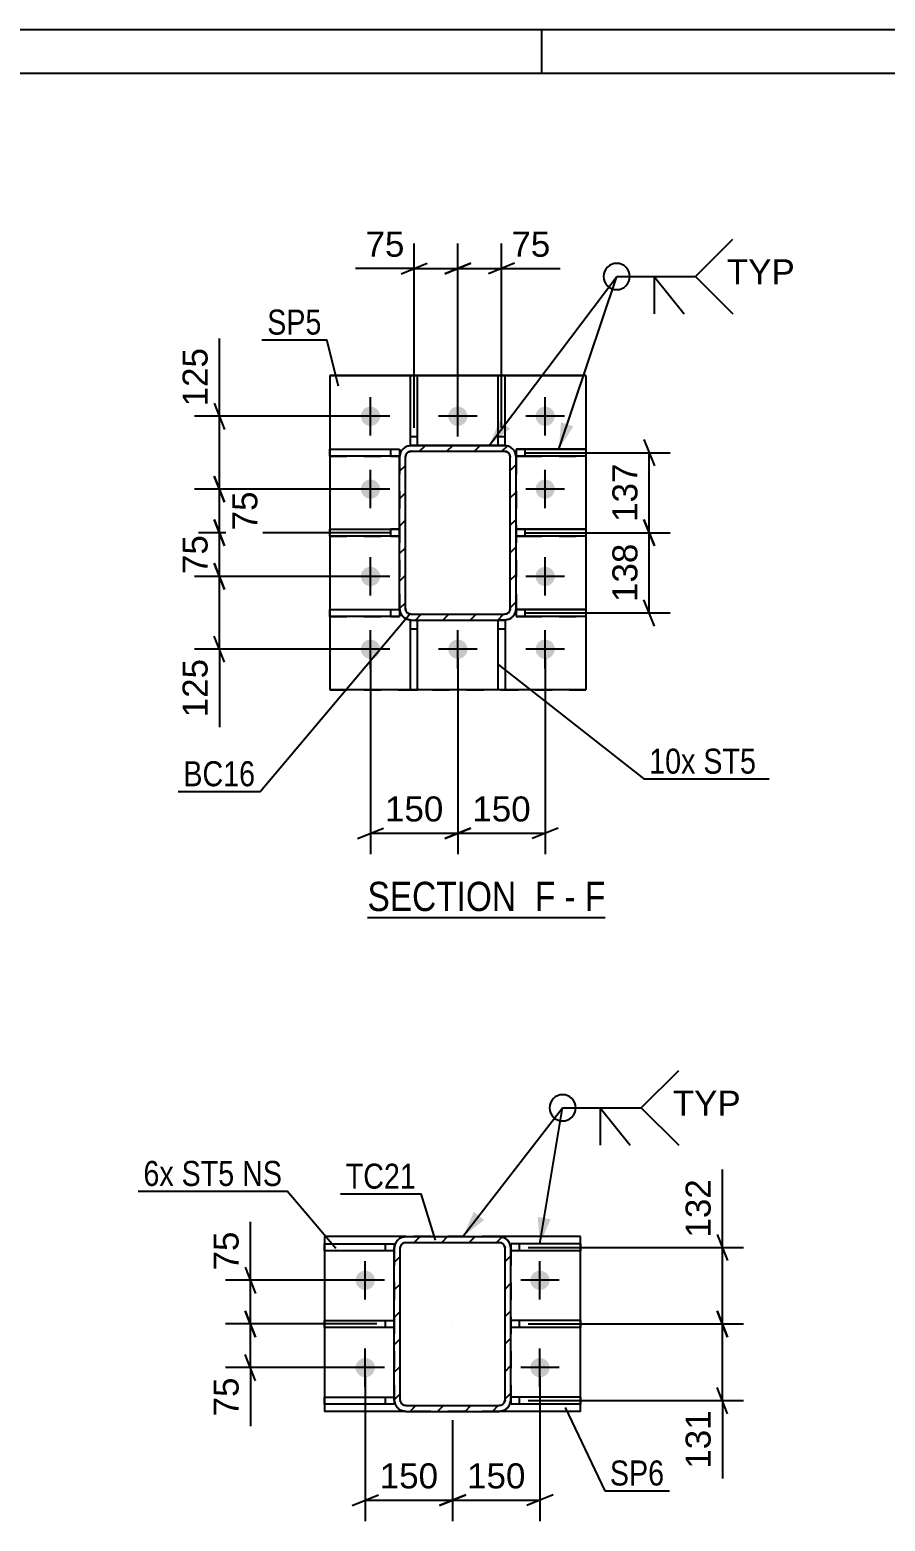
# Model space of a CAD drawing. Header units: millimetres. Extents: x -384 to 457, y -61 to 533.
# Drawn here: x 188.6 to 286.5, y 362.3 to 533 of the extents above; entities that cross this region are included whole.
import ezdxf

# ---------------------------------------------------------------- set-up
doc = ezdxf.new("R2010")
doc.units = ezdxf.units.MM
doc.linetypes.add('DXK_LINE_DOT2', pattern=[3.9198, 1.9599, -1.9599])
doc.linetypes.add('DXK_LINE_DOT3', pattern=[5.9187, 2.979, -0.9799, 0.9799, -0.9799])
doc.styles.add('Arial', font='ARIAL.TTF', dxfattribs={"height": 0.2})
doc.styles.add('Arial Narrow', font='ARIALN.TTF', dxfattribs={"height": 0.2})

# ---------------------------------------------------------------- blocks, each defined once
blk = doc.blocks.new('Unknown-284935728-1133')
at = {"color": 5, "linetype": 'Continuous'}
for p, q in [((457.19, 533.03), (-383.81, 533.03)), ((247.19, 528.03), (247.19, 533.03)), ((452.19, 528.03), (-378.81, 528.03))]:
    blk.add_line(p, q, dxfattribs=at)
blk = doc.blocks.new('Unknown-284935728-17 - 6692')
at = {"color": 6, "linetype": 'Continuous'}
blk.add_line((227.25, 431.41), (254.47, 431.41), dxfattribs=at)
at = {"color": 0, "linetype": 'Continuous'}
for points in [[(245.36, 432.16), (245.36, 435.66), (227.25, 435.66), (227.25, 432.16)], [(248.75, 432.16), (248.75, 435.66), (246.41, 435.66), (246.41, 432.16)], [(251.08, 432.16), (251.08, 435.66), (249.8, 435.66), (249.8, 432.16)], [(254.47, 432.16), (254.47, 435.66), (252.13, 435.66), (252.13, 432.16)]]:
    blk.add_wipeout(points, dxfattribs=at)
at = {"color": 7, "linetype": 'Continuous', "style": 'Arial Narrow'}
for s, p in [('SECTION ', (227.25, 432.16)), ('F', (246.41, 432.16)), ('F', (252.13, 432.16)), ('-', (249.8, 432.16))]:
    blk.add_text(s, height=3.34, dxfattribs=at).set_placement(p)
blk = doc.blocks.new('Part-284935728-7028 - 6975')
at = {"color": 2, "linetype": 'Continuous'}
for p, q in [((222.32, 384.49), (222.32, 385.29)), ((222.32, 385.29), (230.32, 385.29)), ((230.32, 384.49), (222.32, 384.49))]:
    blk.add_line(p, q, dxfattribs=at)
at = {"color": 7, "linetype": 'DXK_LINE_DOT2'}
for p, q in [((229.32, 384.49), (229.32, 385.29)), ((230.32, 385.29), (230.32, 384.49))]:
    blk.add_line(p, q, dxfattribs=at)
blk = doc.blocks.new('Part-284935728-7016 - 6975')
at = {"linetype": 'Continuous'}
h = blk.add_hatch(dxfattribs=at)
h.set_pattern_fill('', scale=0.7, style=0, pattern_type=0)
h.set_pattern_definition([(45, (230.32, 376.219), (-1.57154, 1.57154), [])])
h.paths.add_polyline_path([(230.32, 393.55), (230.32, 376.22), (230.42, 375.71), (230.71, 375.28), (231.14, 374.99), (231.65, 374.89), (242.32, 374.89), (242.83, 374.99), (243.26, 375.28), (243.55, 375.71), (243.65, 376.22), (243.65, 393.55), (243.55, 394.06), (243.26, 394.5), (242.83, 394.78), (242.32, 394.89), (231.65, 394.89), (231.14, 394.78), (230.71, 394.5), (230.42, 394.06)])
h.paths.add_polyline_path([(231.18, 394.02), (231.4, 394.17), (231.65, 394.22), (242.32, 394.22), (242.58, 394.17), (242.79, 394.02), (242.94, 393.81), (242.99, 393.55), (242.99, 376.22), (242.94, 375.96), (242.79, 375.75), (242.58, 375.6), (242.32, 375.55), (231.65, 375.55), (231.4, 375.6), (231.18, 375.75), (231.04, 375.96), (230.99, 376.22), (230.99, 393.55), (231.04, 393.81)])
at = {"color": 7, "linetype": 'DXK_LINE_DOT2'}
for p, q in [((231.14, 394.78), (231.65, 394.89)), ((231.65, 394.89), (242.32, 394.89)), ((242.32, 394.89), (242.83, 394.78)), ((230.32, 393.55), (230.42, 394.06)), ((230.32, 393.55), (230.32, 376.22)), ((231.04, 393.81), (230.99, 393.55)), ((230.99, 376.22), (230.99, 393.55)), ((231.65, 394.22), (231.4, 394.17)), ((231.65, 394.22), (242.32, 394.22)), ((242.58, 394.17), (242.32, 394.22)), ((242.99, 393.55), (242.94, 393.81)), ((242.99, 376.22), (242.99, 393.55)), ((243.55, 394.06), (243.65, 393.55)), ((243.65, 393.55), (243.65, 376.22)), ((230.42, 375.71), (230.32, 376.22)), ((230.99, 376.22), (231.04, 375.96)), ((231.4, 375.6), (231.65, 375.55)), ((242.32, 375.55), (242.58, 375.6)), ((242.94, 375.96), (242.99, 376.22)), ((243.65, 376.22), (243.55, 375.71)), ((231.65, 374.89), (231.14, 374.99)), ((231.65, 375.55), (242.32, 375.55)), ((231.65, 374.89), (242.32, 374.89)), ((242.83, 374.99), (242.32, 374.89))]:
    blk.add_line(p, q, dxfattribs=at)
at = {"color": 2, "linetype": 'Continuous'}
for p, q in [((231.65, 394.89), (231.14, 394.78)), ((231.65, 394.89), (242.32, 394.89)), ((242.83, 394.78), (242.32, 394.89)), ((230.42, 394.06), (230.32, 393.55)), ((230.32, 376.22), (230.32, 393.55)), ((230.99, 393.55), (231.04, 393.81)), ((230.99, 376.22), (230.99, 393.55)), ((231.4, 394.17), (231.65, 394.22)), ((231.65, 394.22), (242.32, 394.22)), ((242.32, 394.22), (242.58, 394.17)), ((242.94, 393.81), (242.99, 393.55)), ((242.99, 376.22), (242.99, 393.55)), ((243.65, 393.55), (243.55, 394.06)), ((243.65, 376.22), (243.65, 393.55)), ((230.32, 376.22), (230.42, 375.71)), ((231.04, 375.96), (230.99, 376.22)), ((231.65, 375.55), (231.4, 375.6)), ((242.58, 375.6), (242.32, 375.55)), ((242.99, 376.22), (242.94, 375.96)), ((243.55, 375.71), (243.65, 376.22)), ((231.14, 374.99), (231.65, 374.89)), ((231.65, 375.55), (242.32, 375.55)), ((231.65, 374.89), (242.32, 374.89)), ((242.32, 374.89), (242.83, 374.99))]:
    blk.add_line(p, q, dxfattribs=at)
at = {"color": 7, "linetype": 'DXK_LINE_DOT3'}
blk.add_line((236.99, 384.89), (236.99, 384.89), dxfattribs=at)
at = {"color": 7, "linetype": 'DXK_LINE_DOT2'}
for centre, radius, start, end in [((231.65, 393.55), 1.33, 112.5, 157.5), ((242.32, 393.55), 1.33, 22.5, 67.5), ((231.65, 393.55), 0.667, 112.5, 157.5), ((242.32, 393.55), 0.667, 22.5, 67.5), ((231.65, 376.22), 1.33, 202.5, 247.5), ((231.65, 376.22), 0.667, 202.5, 247.5), ((242.32, 376.22), 0.667, 292.5, 337.5), ((242.32, 376.22), 1.33, 292.5, 337.5)]:
    blk.add_arc(centre, radius, start, end, dxfattribs=at)
at = {"color": 2, "linetype": 'Continuous'}
for centre, radius, start, end in [((231.65, 393.55), 1.33, 112.5, 157.5), ((242.32, 393.55), 1.33, 22.5, 67.5), ((231.65, 393.55), 0.667, 112.5, 157.5), ((242.32, 393.55), 0.667, 22.5, 67.5), ((231.65, 376.22), 1.33, 202.5, 247.5), ((231.65, 376.22), 0.667, 202.5, 247.5), ((242.32, 376.22), 0.667, 292.5, 337.5), ((242.32, 376.22), 1.33, 292.5, 337.5)]:
    blk.add_arc(centre, radius, start, end, dxfattribs=at)
blk = doc.blocks.new('Part-284935728-7038 - 6975')
at = {"color": 2, "linetype": 'Continuous'}
for p, q in [((222.32, 375.72), (222.32, 376.52)), ((222.32, 376.52), (230.32, 376.52)), ((230.32, 375.72), (222.32, 375.72)), ((230.32, 376.22), (230.32, 375.72))]:
    blk.add_line(p, q, dxfattribs=at)
at = {"color": 7, "linetype": 'DXK_LINE_DOT2'}
for p, q in [((229.32, 375.72), (229.32, 376.52)), ((230.32, 376.52), (230.32, 376.22))]:
    blk.add_line(p, q, dxfattribs=at)
blk = doc.blocks.new('Part-284935728-7022 - 6975')
at = {"color": 2, "linetype": 'Continuous'}
for p, q in [((222.32, 394.89), (222.32, 374.89)), ((231.65, 394.89), (222.32, 394.89)), ((251.65, 394.89), (242.32, 394.89)), ((251.65, 374.89), (251.65, 394.89)), ((231.65, 374.89), (222.32, 374.89)), ((251.65, 374.89), (242.32, 374.89))]:
    blk.add_line(p, q, dxfattribs=at)
at = {"color": 7, "linetype": 'DXK_LINE_DOT2'}
for p, q in [((242.32, 394.89), (231.65, 394.89)), ((242.32, 374.89), (231.65, 374.89))]:
    blk.add_line(p, q, dxfattribs=at)
blk = doc.blocks.new('Part-284935728-7033 - 6975')
at = {"color": 2, "linetype": 'Continuous'}
for p, q in [((222.32, 393.25), (222.32, 394.05)), ((222.32, 394.05), (230.32, 394.05)), ((230.32, 393.25), (222.32, 393.25)), ((230.32, 394.05), (230.32, 393.56))]:
    blk.add_line(p, q, dxfattribs=at)
at = {"color": 7, "linetype": 'DXK_LINE_DOT2'}
for p, q in [((229.32, 393.25), (229.32, 394.05)), ((230.32, 393.56), (230.32, 393.25))]:
    blk.add_line(p, q, dxfattribs=at)
blk = doc.blocks.new('Part-284935728-7043 - 6975')
at = {"color": 2, "linetype": 'Continuous'}
for p, q in [((251.65, 385.29), (243.65, 385.29)), ((251.65, 384.49), (243.65, 384.49)), ((251.65, 385.29), (251.65, 384.49))]:
    blk.add_line(p, q, dxfattribs=at)
at = {"color": 7, "linetype": 'DXK_LINE_DOT2'}
for p, q in [((243.65, 385.29), (243.65, 384.49)), ((244.65, 384.49), (244.65, 385.29))]:
    blk.add_line(p, q, dxfattribs=at)
blk = doc.blocks.new('Part-284935728-7048 - 6975')
at = {"color": 2, "linetype": 'Continuous'}
for p, q in [((251.65, 394.05), (243.65, 394.05)), ((243.65, 394.05), (243.65, 393.55)), ((251.65, 393.25), (243.65, 393.25)), ((251.65, 394.05), (251.65, 393.25))]:
    blk.add_line(p, q, dxfattribs=at)
at = {"color": 7, "linetype": 'DXK_LINE_DOT2'}
for p, q in [((243.65, 393.55), (243.65, 393.25)), ((244.65, 393.25), (244.65, 394.05))]:
    blk.add_line(p, q, dxfattribs=at)
blk = doc.blocks.new('Part-284935728-7053 - 6975')
at = {"color": 2, "linetype": 'Continuous'}
for p, q in [((251.65, 376.52), (243.65, 376.52)), ((243.65, 376.22), (243.65, 375.72)), ((251.65, 375.72), (243.65, 375.72)), ((251.65, 376.52), (251.65, 375.72))]:
    blk.add_line(p, q, dxfattribs=at)
at = {"color": 7, "linetype": 'DXK_LINE_DOT2'}
for p, q in [((243.65, 376.52), (243.65, 376.22)), ((244.65, 375.72), (244.65, 376.52))]:
    blk.add_line(p, q, dxfattribs=at)
blk = doc.blocks.new('Bolt-284935728-7120 - 6975')
at = {"linetype": 'Continuous'}
for points in [[(225.89, 389.89, -1), (228.09, 389.89, -1)], [(245.89, 389.89, -1), (248.09, 389.89, -1)], [(225.89, 379.89, -1), (228.09, 379.89, -1)], [(245.89, 379.89, -1), (248.09, 379.89, -1)]]:
    blk.add_hatch(color=1, dxfattribs=at).paths.add_polyline_path(points)
at = {"color": 1, "linetype": 'Continuous'}
for p, q in [((226.99, 387.69), (226.99, 392.09)), ((246.99, 387.69), (246.99, 392.09)), ((229.19, 389.89), (224.79, 389.89)), ((249.19, 389.89), (244.79, 389.89)), ((226.99, 377.69), (226.99, 382.09)), ((246.99, 377.69), (246.99, 382.09)), ((229.19, 379.89), (224.79, 379.89)), ((249.19, 379.89), (244.79, 379.89))]:
    blk.add_line(p, q, dxfattribs=at)
blk = doc.blocks.new('Part-284935728-6751 - 6692')
at = {"color": 7, "linetype": 'DXK_LINE_DOT2'}
for p, q in [((242.19, 465.46), (242.19, 465.45)), ((242.19, 465.45), (242.19, 465.46)), ((242.94, 465.46), (242.19, 465.46)), ((242.92, 465.45), (242.19, 465.45)), ((242.19, 464.46), (242.99, 464.46))]:
    blk.add_line(p, q, dxfattribs=at)
at = {"color": 2, "linetype": 'Continuous'}
for p, q in [((242.19, 457.46), (242.19, 465.45)), ((242.99, 465.45), (242.92, 465.45)), ((242.99, 465.46), (242.94, 465.46)), ((242.99, 465.45), (242.99, 465.46)), ((242.99, 465.46), (242.99, 465.45)), ((242.99, 465.45), (242.99, 457.46)), ((242.99, 457.46), (242.19, 457.46))]:
    blk.add_line(p, q, dxfattribs=at)
blk = doc.blocks.new('Part-284935728-6791 - 6692')
at = {"color": 2, "linetype": 'Continuous'}
for p, q in [((245.26, 485.02), (244.26, 485.02)), ((244.26, 485.02), (244.26, 485.02)), ((244.26, 485.02), (252.26, 485.02)), ((244.26, 485.02), (244.26, 485.02)), ((244.26, 485.02), (244.26, 484.22)), ((252.26, 485.02), (245.26, 485.02)), ((252.26, 485.02), (252.26, 484.22)), ((252.26, 484.22), (244.26, 484.22))]:
    blk.add_line(p, q, dxfattribs=at)
at = {"color": 7, "linetype": 'DXK_LINE_DOT2'}
for p, q in [((245.26, 485.02), (245.26, 484.22)), ((244.26, 484.22), (245.26, 484.22)), ((245.26, 484.22), (252.26, 484.22))]:
    blk.add_line(p, q, dxfattribs=at)
blk = doc.blocks.new('Part-284935728-6766 - 6692')
at = {"color": 2, "linetype": 'Continuous'}
for p, q in [((232.19, 485.45), (232.19, 493.46)), ((232.19, 493.46), (232.99, 493.46)), ((232.99, 485.45), (232.99, 493.46)), ((232.19, 485.45), (232.26, 485.45))]:
    blk.add_line(p, q, dxfattribs=at)
at = {"color": 7, "linetype": 'DXK_LINE_DOT2'}
for p, q in [((232.19, 486.46), (232.99, 486.46)), ((232.99, 485.46), (232.19, 485.46)), ((232.19, 485.46), (232.19, 485.45)), ((232.26, 485.45), (232.99, 485.45)), ((232.99, 485.46), (232.99, 485.45))]:
    blk.add_line(p, q, dxfattribs=at)
blk = doc.blocks.new('Part-284935728-6734 - 6692')
at = {"linetype": 'Continuous'}
h = blk.add_hatch(dxfattribs=at)
h.set_pattern_fill('', scale=0.7, style=0, pattern_type=0)
h.set_pattern_definition([(45, (230.9233, 466.7847), (-1.57154, 1.57154), [])])
h.paths.add_polyline_path([(230.92, 484.12), (230.92, 466.78), (231.02, 466.27), (231.31, 465.84), (231.75, 465.55), (232.26, 465.45), (242.92, 465.45), (243.43, 465.55), (243.87, 465.84), (244.16, 466.27), (244.26, 466.78), (244.26, 484.12), (244.16, 484.63), (243.87, 485.06), (243.43, 485.35), (242.92, 485.45), (232.26, 485.45), (231.75, 485.35), (231.31, 485.06), (231.02, 484.63)])
h.paths.add_polyline_path([(231.79, 484.59), (232, 484.73), (232.26, 484.78), (242.92, 484.78), (243.18, 484.73), (243.39, 484.59), (243.54, 484.37), (243.59, 484.12), (243.59, 466.78), (243.54, 466.53), (243.39, 466.31), (243.18, 466.17), (242.92, 466.12), (232.26, 466.12), (232, 466.17), (231.79, 466.31), (231.64, 466.53), (231.59, 466.78), (231.59, 484.12), (231.64, 484.37)])
at = {"color": 2, "linetype": 'Continuous'}
for p, q in [((231.75, 485.35), (232.23, 485.45)), ((232.26, 485.45), (231.75, 485.35)), ((232.26, 485.45), (242.92, 485.45)), ((242.19, 485.46), (232.99, 485.46)), ((243.43, 485.35), (242.92, 485.45)), ((242.95, 485.45), (243.43, 485.35)), ((230.92, 484.12), (231.02, 484.63)), ((231.02, 484.63), (230.92, 484.12)), ((230.92, 466.78), (230.92, 484.12)), ((231.59, 484.12), (231.64, 484.37)), ((231.59, 466.78), (231.59, 484.12)), ((232, 484.73), (232.26, 484.78)), ((232.26, 484.78), (242.92, 484.78)), ((242.92, 484.78), (243.18, 484.73)), ((243.54, 484.37), (243.59, 484.12)), ((243.59, 466.78), (243.59, 484.12)), ((244.16, 484.63), (244.26, 484.12)), ((244.26, 484.12), (244.16, 484.63)), ((244.26, 466.78), (244.26, 484.12)), ((230.92, 466.78), (231.02, 466.27)), ((231.59, 466.79), (231.64, 466.53)), ((231.64, 466.53), (231.59, 466.78)), ((232, 466.17), (232.26, 466.12)), ((232.26, 466.12), (232, 466.17)), ((232.26, 466.12), (232.26, 466.12)), ((232.26, 466.12), (242.92, 466.12)), ((232.26, 466.12), (242.92, 466.12)), ((242.92, 466.12), (243.18, 466.17)), ((243.18, 466.17), (242.92, 466.12)), ((242.92, 466.12), (242.92, 466.12)), ((243.54, 466.53), (243.59, 466.79)), ((243.59, 466.78), (243.54, 466.53)), ((244.16, 466.27), (244.26, 466.78)), ((231.75, 465.55), (232.26, 465.45)), ((232.26, 465.45), (242.92, 465.45)), ((242.92, 465.45), (243.43, 465.55))]:
    blk.add_line(p, q, dxfattribs=at)
at = {"color": 7, "linetype": 'DXK_LINE_DOT2'}
for p, q in [((232.23, 485.45), (232.26, 485.46)), ((232.99, 485.46), (232.26, 485.46)), ((232.26, 485.45), (232.26, 485.46)), ((242.92, 485.46), (242.19, 485.46)), ((242.92, 485.45), (242.92, 485.46)), ((242.92, 485.46), (242.95, 485.45)), ((230.92, 484.12), (230.92, 466.78)), ((231.64, 484.38), (231.59, 484.12)), ((231.59, 484.12), (231.59, 484.12)), ((231.59, 466.79), (231.59, 484.12)), ((232.26, 484.79), (232, 484.74)), ((232.26, 484.78), (232.26, 484.79)), ((232.26, 484.79), (242.92, 484.79)), ((242.92, 484.78), (242.92, 484.79)), ((243.18, 484.74), (242.92, 484.79)), ((243.59, 484.12), (243.54, 484.38)), ((243.59, 484.12), (243.59, 484.12)), ((243.59, 466.79), (243.59, 484.12)), ((244.26, 484.12), (244.26, 466.79)), ((231.02, 466.28), (230.92, 466.79)), ((231.59, 466.78), (231.59, 466.79)), ((243.59, 466.78), (243.59, 466.79)), ((244.26, 466.79), (244.16, 466.28)), ((244.26, 466.78), (244.26, 466.79)), ((232.26, 465.46), (231.75, 465.56)), ((232.26, 465.46), (242.92, 465.46)), ((232.26, 465.45), (232.26, 465.46)), ((243.43, 465.56), (242.92, 465.46)), ((242.92, 465.45), (242.92, 465.46))]:
    blk.add_line(p, q, dxfattribs=at)
at = {"color": 7, "linetype": 'DXK_LINE_DOT3'}
blk.add_line((237.59, 475.46), (237.59, 475.45), dxfattribs=at)
at = {"color": 2, "linetype": 'Continuous'}
for centre, radius, start, end in [((232.26, 484.12), 1.33, 112.5, 157.5), ((232.26, 484.12), 1.33, 112.5, 157.5), ((242.92, 484.12), 1.33, 22.5, 67.5), ((242.92, 484.12), 1.33, 22.5, 67.5), ((232.26, 484.12), 0.667, 112.5, 157.5), ((242.92, 484.12), 0.667, 22.5, 67.5), ((232.26, 466.78), 1.33, 202.5, 247.5), ((232.26, 466.79), 0.667, 202.5, 247.5), ((232.26, 466.78), 0.667, 202.5, 247.5), ((242.92, 466.79), 0.667, 292.5, 337.5), ((242.92, 466.78), 0.667, 292.5, 337.5), ((242.92, 466.78), 1.33, 292.5, 337.5)]:
    blk.add_arc(centre, radius, start, end, dxfattribs=at)
at = {"color": 7, "linetype": 'DXK_LINE_DOT2'}
for centre, radius, start, end in [((232.26, 484.12), 0.667, 112.5, 157.5), ((242.92, 484.12), 0.667, 22.5, 67.5), ((232.26, 466.79), 1.33, 202.5, 247.5), ((242.92, 466.79), 1.33, 292.5, 337.5)]:
    blk.add_arc(centre, radius, start, end, dxfattribs=at)
blk = doc.blocks.new('Part-284935728-6756 - 6692')
at = {"color": 2, "linetype": 'Continuous'}
for p, q in [((232.19, 465.46), (232.19, 465.45)), ((232.19, 465.45), (232.19, 465.46)), ((232.19, 465.46), (232.24, 465.46)), ((232.19, 457.46), (232.19, 465.45)), ((232.19, 465.45), (232.26, 465.45)), ((232.99, 457.46), (232.99, 465.45)), ((232.19, 457.46), (232.99, 457.46))]:
    blk.add_line(p, q, dxfattribs=at)
at = {"color": 7, "linetype": 'DXK_LINE_DOT2'}
for p, q in [((232.19, 464.46), (232.99, 464.46)), ((232.24, 465.46), (232.99, 465.46)), ((232.26, 465.45), (232.99, 465.45)), ((232.99, 465.46), (232.99, 465.45)), ((232.99, 465.46), (232.99, 465.45))]:
    blk.add_line(p, q, dxfattribs=at)
blk = doc.blocks.new('Part-284935728-6740 - 6692')
at = {"color": 2, "linetype": 'Continuous'}
for p, q in [((222.92, 493.46), (222.92, 457.46)), ((252.26, 493.46), (222.92, 493.46)), ((222.92, 493.46), (252.26, 493.46)), ((252.26, 493.46), (252.26, 457.46)), ((252.26, 457.46), (222.92, 457.46))]:
    blk.add_line(p, q, dxfattribs=at)
at = {"color": 7, "linetype": 'DXK_LINE_DOT2'}
for p, q in [((222.92, 493.46), (222.92, 493.46)), ((222.92, 493.46), (222.92, 493.46)), ((252.26, 493.46), (252.26, 493.46)), ((252.26, 493.46), (252.26, 493.46)), ((222.92, 457.46), (222.92, 457.46)), ((222.92, 457.46), (252.26, 457.46)), ((252.26, 457.46), (252.26, 457.46))]:
    blk.add_line(p, q, dxfattribs=at)
blk = doc.blocks.new('Part-284935728-6761 - 6692')
at = {"color": 2, "linetype": 'Continuous'}
for p, q in [((242.19, 485.45), (242.19, 493.46)), ((242.19, 493.46), (242.99, 493.46)), ((242.99, 485.45), (242.99, 493.46)), ((242.99, 485.45), (242.92, 485.45))]:
    blk.add_line(p, q, dxfattribs=at)
at = {"color": 7, "linetype": 'DXK_LINE_DOT2'}
for p, q in [((242.19, 486.46), (242.99, 486.46)), ((242.99, 485.46), (242.19, 485.46)), ((242.19, 485.46), (242.19, 485.45)), ((242.92, 485.45), (242.19, 485.45)), ((242.99, 485.46), (242.99, 485.45))]:
    blk.add_line(p, q, dxfattribs=at)
blk = doc.blocks.new('Part-284935728-6771 - 6692')
at = {"color": 2, "linetype": 'Continuous'}
for p, q in [((222.92, 475.06), (222.92, 475.86)), ((222.92, 475.86), (230.92, 475.85)), ((222.92, 475.86), (229.92, 475.86)), ((230.92, 475.05), (222.92, 475.06)), ((230.92, 475.86), (229.92, 475.86))]:
    blk.add_line(p, q, dxfattribs=at)
at = {"color": 7, "linetype": 'DXK_LINE_DOT2'}
for p, q in [((222.92, 475.06), (229.92, 475.06)), ((229.92, 475.06), (229.92, 475.86)), ((229.92, 475.06), (230.92, 475.06)), ((230.92, 475.05), (230.92, 475.86)), ((230.92, 475.06), (230.92, 475.05))]:
    blk.add_line(p, q, dxfattribs=at)
blk = doc.blocks.new('Part-284935728-6776 - 6692')
at = {"color": 2, "linetype": 'Continuous'}
for p, q in [((222.92, 484.22), (222.92, 485.02)), ((222.92, 485.02), (230.92, 485.02)), ((222.92, 485.02), (229.92, 485.02)), ((229.92, 485.02), (230.92, 485.02)), ((230.92, 485.02), (230.92, 485.02)), ((230.92, 485.02), (230.92, 484.22)), ((230.92, 484.22), (222.92, 484.22))]:
    blk.add_line(p, q, dxfattribs=at)
at = {"color": 7, "linetype": 'DXK_LINE_DOT2'}
for p, q in [((229.92, 484.22), (229.92, 485.02)), ((222.92, 484.22), (229.92, 484.22)), ((229.92, 484.22), (230.92, 484.22)), ((230.92, 484.22), (230.92, 484.22))]:
    blk.add_line(p, q, dxfattribs=at)
blk = doc.blocks.new('Part-284935728-6781 - 6692')
at = {"color": 2, "linetype": 'Continuous'}
for p, q in [((222.92, 465.89), (222.92, 466.69)), ((222.92, 466.69), (230.92, 466.68)), ((222.92, 466.69), (229.92, 466.69)), ((229.92, 466.69), (230.92, 466.69)), ((230.92, 466.68), (230.92, 466.69)), ((230.92, 466.69), (230.92, 465.88)), ((230.92, 465.88), (222.92, 465.89))]:
    blk.add_line(p, q, dxfattribs=at)
at = {"color": 7, "linetype": 'DXK_LINE_DOT2'}
for p, q in [((229.92, 465.89), (229.92, 466.69)), ((222.92, 465.89), (229.92, 465.89)), ((229.92, 465.89), (230.92, 465.89)), ((230.92, 465.89), (230.92, 465.88))]:
    blk.add_line(p, q, dxfattribs=at)
blk = doc.blocks.new('Part-284935728-6786 - 6692')
at = {"color": 2, "linetype": 'Continuous'}
for p, q in [((245.26, 475.86), (244.26, 475.86)), ((244.26, 475.85), (252.26, 475.86)), ((252.26, 475.06), (244.26, 475.05)), ((252.26, 475.86), (245.26, 475.86)), ((252.26, 475.86), (252.26, 475.06))]:
    blk.add_line(p, q, dxfattribs=at)
at = {"color": 7, "linetype": 'DXK_LINE_DOT2'}
for p, q in [((244.26, 475.86), (244.26, 475.85)), ((244.26, 475.86), (244.26, 475.05)), ((244.26, 475.06), (245.26, 475.06)), ((245.26, 475.86), (245.26, 475.06)), ((245.26, 475.06), (252.26, 475.06))]:
    blk.add_line(p, q, dxfattribs=at)
blk = doc.blocks.new('Part-284935728-6796 - 6692')
at = {"color": 2, "linetype": 'Continuous'}
for p, q in [((245.26, 466.69), (244.26, 466.69)), ((244.26, 466.69), (244.26, 466.68)), ((244.26, 466.68), (252.26, 466.69)), ((244.26, 466.69), (244.26, 466.68)), ((244.26, 466.68), (244.26, 465.88)), ((252.26, 466.69), (245.26, 466.69)), ((252.26, 466.69), (252.26, 465.89)), ((252.26, 465.89), (244.26, 465.88))]:
    blk.add_line(p, q, dxfattribs=at)
at = {"color": 7, "linetype": 'DXK_LINE_DOT2'}
for p, q in [((245.26, 466.69), (245.26, 465.89)), ((244.26, 465.89), (245.26, 465.89)), ((245.26, 465.89), (252.26, 465.89))]:
    blk.add_line(p, q, dxfattribs=at)
blk = doc.blocks.new('Bolt-284935728-6854 - 6692')
at = {"linetype": 'Continuous'}
for points in [[(227.59, 489.89), (227.82, 489.87), (228.04, 489.79), (228.24, 489.68), (228.41, 489.53), (228.54, 489.34), (228.64, 489.13), (228.68, 488.9), (228.68, 488.67), (228.64, 488.45), (228.54, 488.24), (228.41, 488.05), (228.24, 487.9), (228.04, 487.78), (227.82, 487.71), (227.59, 487.69), (227.36, 487.71), (227.14, 487.78), (226.94, 487.9), (226.77, 488.05), (226.64, 488.24), (226.54, 488.45), (226.5, 488.67), (226.5, 488.9), (226.54, 489.13), (226.64, 489.34), (226.77, 489.53), (226.94, 489.68), (227.14, 489.79), (227.36, 489.87)], [(237.59, 489.89), (237.82, 489.87), (238.04, 489.79), (238.24, 489.68), (238.41, 489.53), (238.54, 489.34), (238.64, 489.13), (238.68, 488.9), (238.68, 488.67), (238.64, 488.45), (238.54, 488.24), (238.41, 488.05), (238.24, 487.9), (238.04, 487.78), (237.82, 487.71), (237.59, 487.69), (237.36, 487.71), (237.14, 487.78), (236.94, 487.9), (236.77, 488.05), (236.64, 488.24), (236.54, 488.45), (236.5, 488.67), (236.5, 488.9), (236.54, 489.13), (236.64, 489.34), (236.77, 489.53), (236.94, 489.68), (237.14, 489.79), (237.36, 489.87)], [(247.59, 489.89), (247.82, 489.87), (248.04, 489.79), (248.24, 489.68), (248.41, 489.53), (248.54, 489.34), (248.64, 489.13), (248.68, 488.9), (248.68, 488.67), (248.64, 488.45), (248.54, 488.24), (248.41, 488.05), (248.24, 487.9), (248.04, 487.78), (247.82, 487.71), (247.59, 487.69), (247.36, 487.71), (247.14, 487.78), (246.94, 487.9), (246.77, 488.05), (246.64, 488.24), (246.54, 488.45), (246.5, 488.67), (246.5, 488.9), (246.54, 489.13), (246.64, 489.34), (246.77, 489.53), (246.94, 489.68), (247.14, 489.79), (247.36, 489.87)], [(227.59, 481.56), (227.82, 481.53), (228.04, 481.46), (228.24, 481.35), (228.41, 481.19), (228.54, 481.01), (228.64, 480.8), (228.68, 480.57), (228.68, 480.34), (228.64, 480.12), (228.54, 479.91), (228.41, 479.72), (228.24, 479.57), (228.04, 479.45), (227.82, 479.38), (227.59, 479.36), (227.36, 479.38), (227.14, 479.45), (226.94, 479.57), (226.77, 479.72), (226.64, 479.91), (226.54, 480.12), (226.5, 480.34), (226.5, 480.57), (226.54, 480.8), (226.64, 481.01), (226.77, 481.19), (226.94, 481.35), (227.14, 481.46), (227.36, 481.53)], [(247.59, 481.56), (247.82, 481.53), (248.04, 481.46), (248.24, 481.35), (248.41, 481.19), (248.54, 481.01), (248.64, 480.8), (248.68, 480.57), (248.68, 480.34), (248.64, 480.12), (248.54, 479.91), (248.41, 479.72), (248.24, 479.57), (248.04, 479.45), (247.82, 479.38), (247.59, 479.36), (247.36, 479.38), (247.14, 479.45), (246.94, 479.57), (246.77, 479.72), (246.64, 479.91), (246.54, 480.12), (246.5, 480.34), (246.5, 480.57), (246.54, 480.8), (246.64, 481.01), (246.77, 481.19), (246.94, 481.35), (247.14, 481.46), (247.36, 481.53)], [(227.59, 471.56), (227.82, 471.53), (228.04, 471.46), (228.24, 471.35), (228.41, 471.19), (228.54, 471.01), (228.64, 470.8), (228.68, 470.57), (228.68, 470.34), (228.64, 470.12), (228.54, 469.91), (228.41, 469.72), (228.24, 469.57), (228.04, 469.45), (227.82, 469.38), (227.59, 469.36), (227.36, 469.38), (227.14, 469.45), (226.94, 469.57), (226.77, 469.72), (226.64, 469.91), (226.54, 470.12), (226.5, 470.34), (226.5, 470.57), (226.54, 470.8), (226.64, 471.01), (226.77, 471.19), (226.94, 471.35), (227.14, 471.46), (227.36, 471.53)], [(247.59, 471.56), (247.82, 471.53), (248.04, 471.46), (248.24, 471.35), (248.41, 471.19), (248.54, 471.01), (248.64, 470.8), (248.68, 470.57), (248.68, 470.34), (248.64, 470.12), (248.54, 469.91), (248.41, 469.72), (248.24, 469.57), (248.04, 469.45), (247.82, 469.38), (247.59, 469.36), (247.36, 469.38), (247.14, 469.45), (246.94, 469.57), (246.77, 469.72), (246.64, 469.91), (246.54, 470.12), (246.5, 470.34), (246.5, 470.57), (246.54, 470.8), (246.64, 471.01), (246.77, 471.19), (246.94, 471.35), (247.14, 471.46), (247.36, 471.53)], [(227.59, 463.22), (227.82, 463.2), (228.04, 463.13), (228.24, 463.01), (228.41, 462.86), (228.54, 462.67), (228.64, 462.46), (228.68, 462.24), (228.68, 462.01), (228.64, 461.78), (228.54, 461.57), (228.41, 461.39), (228.24, 461.23), (228.04, 461.12), (227.82, 461.05), (227.59, 461.02), (227.36, 461.05), (227.14, 461.12), (226.94, 461.23), (226.77, 461.39), (226.64, 461.57), (226.54, 461.78), (226.5, 462.01), (226.5, 462.24), (226.54, 462.46), (226.64, 462.67), (226.77, 462.86), (226.94, 463.01), (227.14, 463.13), (227.36, 463.2)], [(237.59, 463.22), (237.82, 463.2), (238.04, 463.13), (238.24, 463.01), (238.41, 462.86), (238.54, 462.67), (238.64, 462.46), (238.68, 462.24), (238.68, 462.01), (238.64, 461.78), (238.54, 461.57), (238.41, 461.39), (238.24, 461.23), (238.04, 461.12), (237.82, 461.05), (237.59, 461.02), (237.36, 461.05), (237.14, 461.12), (236.94, 461.23), (236.77, 461.39), (236.64, 461.57), (236.54, 461.78), (236.5, 462.01), (236.5, 462.24), (236.54, 462.46), (236.64, 462.67), (236.77, 462.86), (236.94, 463.01), (237.14, 463.13), (237.36, 463.2)], [(247.59, 463.22), (247.82, 463.2), (248.04, 463.13), (248.24, 463.01), (248.41, 462.86), (248.54, 462.67), (248.64, 462.46), (248.68, 462.24), (248.68, 462.01), (248.64, 461.78), (248.54, 461.57), (248.41, 461.39), (248.24, 461.23), (248.04, 461.12), (247.82, 461.05), (247.59, 461.02), (247.36, 461.05), (247.14, 461.12), (246.94, 461.23), (246.77, 461.39), (246.64, 461.57), (246.54, 461.78), (246.5, 462.01), (246.5, 462.24), (246.54, 462.46), (246.64, 462.67), (246.77, 462.86), (246.94, 463.01), (247.14, 463.13), (247.36, 463.2)]]:
    blk.add_hatch(color=1, dxfattribs=at).paths.add_polyline_path(points)
at = {"color": 1, "linetype": 'Continuous'}
for p, q in [((227.59, 486.59), (227.59, 490.99)), ((237.59, 486.59), (237.59, 490.99)), ((247.59, 486.59), (247.59, 490.99)), ((229.79, 488.79), (225.39, 488.79)), ((239.79, 488.79), (235.39, 488.79)), ((249.79, 488.79), (245.39, 488.79)), ((227.59, 478.26), (227.59, 482.66)), ((247.59, 478.26), (247.59, 482.66)), ((229.79, 480.46), (225.39, 480.46)), ((249.79, 480.46), (245.39, 480.46)), ((227.59, 468.26), (227.59, 472.66)), ((247.59, 468.26), (247.59, 472.66)), ((229.79, 470.46), (225.39, 470.46)), ((249.79, 470.46), (245.39, 470.46)), ((227.59, 459.92), (227.59, 464.32)), ((237.59, 459.92), (237.59, 464.32)), ((247.59, 459.92), (247.59, 464.32)), ((229.79, 462.12), (225.39, 462.12)), ((239.79, 462.12), (235.39, 462.12)), ((249.79, 462.12), (245.39, 462.12))]:
    blk.add_line(p, q, dxfattribs=at)
blk = doc.blocks.new('StraightDimension-284935728-7124 - 6975')
at = {"color": 7, "linetype": 'Continuous'}
for p, q in [((267.28, 395.15), (268.48, 392.15)), ((245.65, 393.65), (270.28, 393.65)), ((267.88, 384.89), (267.88, 393.65)), ((268.48, 383.39), (267.28, 386.39)), ((245.65, 384.89), (270.28, 384.89))]:
    blk.add_line(p, q, dxfattribs=at)
at = {"color": 0}
blk.add_wipeout([(267.13, 402.05), (262.93, 402.05), (262.93, 394.18), (267.13, 394.18)], dxfattribs=at)
at = {"color": 7, "linetype": 'Continuous'}
blk.add_line((267.88, 393.65), (267.88, 402.57), dxfattribs=at)
blk.add_line((267.88, 393.65), (267.88, 402.57), dxfattribs=at)
at = {"color": 3, "style": 'Arial'}
blk.add_text('132', height=2.865, rotation=90.0002, dxfattribs=at).set_placement((266.53, 394.78))
blk = doc.blocks.new('StraightDimension-284935728-7128 - 6975')
at = {"color": 7, "linetype": 'Continuous'}
for p, q in [((267.28, 386.39), (268.48, 383.39)), ((245.65, 384.89), (270.28, 384.89)), ((267.88, 376.12), (267.88, 384.89)), ((268.48, 374.62), (267.28, 377.62)), ((245.65, 376.12), (270.28, 376.12))]:
    blk.add_line(p, q, dxfattribs=at)
at = {"color": 0}
blk.add_wipeout([(267.13, 375.59), (262.93, 375.59), (262.93, 367.72), (267.13, 367.72)], dxfattribs=at)
at = {"color": 7, "linetype": 'Continuous'}
blk.add_line((267.88, 376.12), (267.88, 367.2), dxfattribs=at)
blk.add_line((267.88, 376.12), (267.88, 367.2), dxfattribs=at)
at = {"color": 3, "style": 'Arial'}
blk.add_text('131', height=2.865, rotation=90.0002, dxfattribs=at).set_placement((266.53, 368.32))
blk = doc.blocks.new('StraightDimension-284935728-13718 - 6975')
at = {"color": 7, "linetype": 'Continuous'}
for p, q in [((246.99, 378.89), (246.99, 362.32)), ((236.99, 373.89), (236.99, 362.32)), ((235.49, 364.12), (238.49, 365.32)), ((248.49, 365.32), (245.49, 364.12)), ((236.99, 364.72), (246.99, 364.72))]:
    blk.add_line(p, q, dxfattribs=at)
at = {"color": 0}
blk.add_wipeout([(245.92, 365.47), (245.92, 369.67), (238.05, 369.67), (238.05, 365.47)], dxfattribs=at)
at = {"color": 3, "style": 'Arial'}
blk.add_text('150', height=2.865, dxfattribs=at).set_placement((238.65, 366.07))
blk = doc.blocks.new('StraightDimension-284935728-13719 - 6975')
at = {"color": 7, "linetype": 'Continuous'}
for p, q in [((226.99, 378.89), (226.99, 362.32)), ((236.99, 373.89), (236.99, 362.32)), ((225.49, 364.12), (228.49, 365.32)), ((238.49, 365.32), (235.49, 364.12)), ((226.99, 364.72), (236.99, 364.72))]:
    blk.add_line(p, q, dxfattribs=at)
at = {"color": 0}
blk.add_wipeout([(235.92, 365.47), (235.92, 369.67), (228.05, 369.67), (228.05, 365.47)], dxfattribs=at)
at = {"color": 3, "style": 'Arial'}
blk.add_text('150', height=2.865, dxfattribs=at).set_placement((228.65, 366.07))
blk = doc.blocks.new('StraightDimension-284935728-13735 - 6975')
at = {"color": 7, "linetype": 'Continuous'}
for p, q in [((213.24, 391.39), (214.44, 388.39)), ((225.99, 389.89), (210.99, 389.89)), ((213.84, 384.89), (213.84, 389.89)), ((214.44, 383.39), (213.24, 386.39)), ((228.32, 384.89), (210.99, 384.89))]:
    blk.add_line(p, q, dxfattribs=at)
at = {"color": 0}
blk.add_wipeout([(213.09, 396.06), (208.89, 396.06), (208.89, 390.41), (213.09, 390.41)], dxfattribs=at)
at = {"color": 7, "linetype": 'Continuous'}
blk.add_line((213.84, 389.89), (213.84, 396.58), dxfattribs=at)
blk.add_line((213.84, 389.89), (213.84, 396.58), dxfattribs=at)
at = {"color": 3, "style": 'Arial'}
blk.add_text('75', height=2.865, rotation=90.0002, dxfattribs=at).set_placement((212.49, 391.01))
blk = doc.blocks.new('StraightDimension-284935728-13736 - 6975')
at = {"color": 7, "linetype": 'Continuous'}
for p, q in [((213.24, 386.39), (214.44, 383.39)), ((228.32, 384.89), (210.99, 384.89)), ((213.84, 379.89), (213.84, 384.89)), ((214.44, 378.39), (213.24, 381.39)), ((225.99, 379.89), (210.99, 379.89))]:
    blk.add_line(p, q, dxfattribs=at)
at = {"color": 0}
blk.add_wipeout([(213.09, 379.36), (208.89, 379.36), (208.89, 373.71), (213.09, 373.71)], dxfattribs=at)
at = {"color": 7, "linetype": 'Continuous'}
blk.add_line((213.84, 379.89), (213.84, 373.19), dxfattribs=at)
blk.add_line((213.84, 379.89), (213.84, 373.19), dxfattribs=at)
at = {"color": 3, "style": 'Arial'}
blk.add_text('75', height=2.865, rotation=90.0002, dxfattribs=at).set_placement((212.49, 374.31))
blk = doc.blocks.new('StraightDimension-284935728-20228 - 6692')
at = {"color": 7, "linetype": 'Continuous'}
for p, q in [((209.69, 476.96), (210.89, 473.96)), ((229.92, 475.46), (207.44, 475.46)), ((210.29, 470.46), (210.29, 475.46)), ((210.89, 468.96), (209.69, 471.96)), ((226.59, 470.46), (207.44, 470.46))]:
    blk.add_line(p, q, dxfattribs=at)
at = {"color": 0}
blk.add_wipeout([(209.54, 475.78), (205.34, 475.78), (205.34, 470.13), (209.54, 470.13)], dxfattribs=at)
at = {"color": 3, "style": 'Arial'}
blk.add_text('75', height=2.865, rotation=90.0002, dxfattribs=at).set_placement((208.94, 470.73))
blk = doc.blocks.new('StraightDimension-284935728-6884 - 6692')
at = {"color": 7, "linetype": 'Continuous'}
for p, q in [((258.9, 486.12), (260.1, 483.12)), ((245.26, 484.62), (261.9, 484.62)), ((259.5, 475.46), (259.5, 484.62)), ((260.1, 473.96), (258.9, 476.96)), ((245.26, 475.46), (261.9, 475.46))]:
    blk.add_line(p, q, dxfattribs=at)
at = {"color": 0}
blk.add_wipeout([(258.75, 483.97), (254.55, 483.97), (254.55, 476.1), (258.75, 476.1)], dxfattribs=at)
at = {"color": 3, "style": 'Arial'}
blk.add_text('137', height=2.865, rotation=90.0002, dxfattribs=at).set_placement((258.15, 476.7))
blk = doc.blocks.new('StraightDimension-284935728-6889 - 6692')
at = {"color": 7, "linetype": 'Continuous'}
for p, q in [((237.59, 486.46), (237.59, 508.55)), ((242.59, 487.46), (242.59, 508.55)), ((236.09, 505.1), (239.09, 506.3)), ((237.59, 505.7), (242.59, 505.7)), ((244.09, 506.3), (241.09, 505.1))]:
    blk.add_line(p, q, dxfattribs=at)
at = {"color": 0}
blk.add_wipeout([(248.76, 506.45), (248.76, 510.65), (243.12, 510.65), (243.12, 506.45)], dxfattribs=at)
at = {"color": 7, "linetype": 'Continuous'}
blk.add_line((242.59, 505.7), (249.29, 505.7), dxfattribs=at)
blk.add_line((242.59, 505.7), (249.29, 505.7), dxfattribs=at)
at = {"color": 3, "style": 'Arial'}
blk.add_text('75', height=2.865, dxfattribs=at).set_placement((243.72, 507.05))
blk = doc.blocks.new('StraightDimension-284935728-20227 - 6692')
at = {"color": 7, "linetype": 'Continuous'}
for p, q in [((209.69, 481.95), (210.89, 478.95)), ((226.59, 480.45), (207.89, 480.45)), ((210.29, 475.46), (210.29, 480.45)), ((210.89, 473.96), (209.69, 476.96)), ((229.92, 475.46), (207.89, 475.46))]:
    blk.add_line(p, q, dxfattribs=at)
at = {"color": 0}
blk.add_wipeout([(215.24, 480.78), (211.04, 480.78), (211.04, 475.13), (215.24, 475.13)], dxfattribs=at)
at = {"color": 3, "style": 'Arial'}
blk.add_text('75', height=2.865, rotation=90.0002, dxfattribs=at).set_placement((214.64, 475.73))
blk = doc.blocks.new('StraightDimension-284935728-6880 - 6692')
at = {"color": 7, "linetype": 'Continuous'}
for p, q in [((258.9, 476.96), (260.1, 473.96)), ((245.26, 475.46), (261.9, 475.46)), ((259.5, 466.28), (259.5, 475.46)), ((260.1, 464.78), (258.9, 467.78)), ((245.26, 466.28), (261.9, 466.28))]:
    blk.add_line(p, q, dxfattribs=at)
at = {"color": 0}
blk.add_wipeout([(258.75, 474.81), (254.55, 474.81), (254.55, 466.93), (258.75, 466.93)], dxfattribs=at)
at = {"color": 3, "style": 'Arial'}
blk.add_text('138', height=2.865, rotation=90.0002, dxfattribs=at).set_placement((258.15, 467.53))
blk = doc.blocks.new('StraightDimension-284935728-6893 - 6692')
at = {"color": 7, "linetype": 'Continuous'}
for p, q in [((232.59, 487.46), (232.59, 508.55)), ((237.59, 486.46), (237.59, 508.55)), ((231.09, 505.1), (234.09, 506.3)), ((232.59, 505.7), (237.59, 505.7)), ((239.09, 506.3), (236.09, 505.1))]:
    blk.add_line(p, q, dxfattribs=at)
at = {"color": 0}
blk.add_wipeout([(232.07, 506.45), (232.07, 510.65), (226.42, 510.65), (226.42, 506.45)], dxfattribs=at)
at = {"color": 7, "linetype": 'Continuous'}
blk.add_line((232.59, 505.7), (225.89, 505.7), dxfattribs=at)
blk.add_line((232.59, 505.7), (225.89, 505.7), dxfattribs=at)
at = {"color": 3, "style": 'Arial'}
blk.add_text('75', height=2.865, dxfattribs=at).set_placement((227.02, 507.05))
blk = doc.blocks.new('StraightDimension-284935728-20210 - 6692')
at = {"color": 7, "linetype": 'Continuous'}
for p, q in [((227.59, 461.12), (227.59, 438.66)), ((237.59, 461.12), (237.59, 438.66)), ((226.09, 440.46), (229.09, 441.66)), ((227.59, 441.06), (237.59, 441.06)), ((239.09, 441.66), (236.09, 440.46))]:
    blk.add_line(p, q, dxfattribs=at)
at = {"color": 0}
blk.add_wipeout([(236.53, 441.81), (236.53, 446.01), (228.65, 446.01), (228.65, 441.81)], dxfattribs=at)
at = {"color": 3, "style": 'Arial'}
blk.add_text('150', height=2.865, dxfattribs=at).set_placement((229.25, 442.41))
blk = doc.blocks.new('StraightDimension-284935728-20212 - 6692')
at = {"color": 7, "linetype": 'Continuous'}
for p, q in [((237.59, 461.12), (237.59, 438.66)), ((247.59, 461.12), (247.59, 438.66)), ((236.09, 440.46), (239.09, 441.66)), ((237.59, 441.06), (247.59, 441.06)), ((249.09, 441.66), (246.09, 440.46))]:
    blk.add_line(p, q, dxfattribs=at)
at = {"color": 0}
blk.add_wipeout([(246.53, 441.81), (246.53, 446.01), (238.65, 446.01), (238.65, 441.81)], dxfattribs=at)
at = {"color": 3, "style": 'Arial'}
blk.add_text('150', height=2.865, dxfattribs=at).set_placement((239.25, 442.41))
blk = doc.blocks.new('StraightDimension-284935728-20226 - 6692')
at = {"color": 7, "linetype": 'Continuous'}
for p, q in [((209.69, 490.29), (210.89, 487.29)), ((226.59, 488.79), (207.44, 488.79)), ((210.29, 480.45), (210.29, 488.79)), ((210.89, 478.95), (209.69, 481.95)), ((226.59, 480.45), (207.44, 480.45))]:
    blk.add_line(p, q, dxfattribs=at)
at = {"color": 0}
blk.add_wipeout([(209.54, 497.19), (205.34, 497.19), (205.34, 489.32), (209.54, 489.32)], dxfattribs=at)
at = {"color": 7, "linetype": 'Continuous'}
blk.add_line((210.29, 488.79), (210.29, 497.71), dxfattribs=at)
blk.add_line((210.29, 488.79), (210.29, 497.71), dxfattribs=at)
at = {"color": 3, "style": 'Arial'}
blk.add_text('125', height=2.865, rotation=90.0002, dxfattribs=at).set_placement((208.94, 489.92))
blk = doc.blocks.new('StraightDimension-284935728-20229 - 6692')
at = {"color": 7, "linetype": 'Continuous'}
for p, q in [((209.69, 471.96), (210.89, 468.96)), ((226.59, 470.46), (207.44, 470.46)), ((210.29, 462.13), (210.29, 470.46)), ((210.89, 460.63), (209.69, 463.63)), ((226.59, 462.13), (207.44, 462.13))]:
    blk.add_line(p, q, dxfattribs=at)
at = {"color": 0}
blk.add_wipeout([(209.54, 461.6), (205.34, 461.6), (205.34, 453.73), (209.54, 453.73)], dxfattribs=at)
at = {"color": 7, "linetype": 'Continuous'}
blk.add_line((210.29, 462.13), (210.29, 453.2), dxfattribs=at)
blk.add_line((210.29, 462.13), (210.29, 453.2), dxfattribs=at)
at = {"color": 3, "style": 'Arial'}
blk.add_text('125', height=2.865, rotation=90.0002, dxfattribs=at).set_placement((208.94, 454.33))
blk = doc.blocks.new('Mark-284935728-7012 - 6975')
at = {"color": 0}
blk.add_wipeout([(232.79, 400.38), (232.79, 403.38), (224.76, 403.38), (224.76, 400.38)], dxfattribs=at)
blk.add_wipeout([(232.79, 400.38), (232.79, 403.38), (224.76, 403.38), (224.76, 400.38)], dxfattribs=at)
at = {"color": 30, "linetype": 'Continuous'}
for p in [(224.16, 399.78), (235.02, 394.48)]:
    blk.add_line(p, (233.39, 399.78), dxfattribs=at)
at = {"color": 3, "style": 'Arial Narrow'}
blk.add_text('TC21', height=2.863, dxfattribs=at).set_placement((224.76, 400.38))
blk = doc.blocks.new('Mark-284935728-7018 - 6975')
at = {"color": 0}
blk.add_wipeout([(261.21, 366.4), (261.21, 369.4), (255, 369.4), (255, 366.4)], dxfattribs=at)
blk.add_wipeout([(261.21, 366.4), (261.21, 369.4), (255, 369.4), (255, 366.4)], dxfattribs=at)
at = {"color": 30, "linetype": 'Continuous'}
for p, q in [((249.89, 375.34), (254.4, 365.8)), ((254.4, 365.8), (261.81, 365.8))]:
    blk.add_line(p, q, dxfattribs=at)
at = {"color": 3, "style": 'Arial Narrow'}
blk.add_text('SP6', height=2.863, dxfattribs=at).set_placement((255, 366.4))
blk = doc.blocks.new('WeldMark-284935728-7174 - 6975')
at = {"linetype": 'Continuous'}
for points in [[(240.6, 396.8), (238.17, 394.89), (239.42, 397.72)], [(248.22, 396.89), (246.99, 394.05), (246.74, 397.13)]]:
    blk.add_hatch(color=30, dxfattribs=at).paths.add_polyline_path(points)
at = {"color": 30, "linetype": 'Continuous'}
for p, q in [((238.17, 394.89), (249.59, 409.63)), ((246.99, 394.05), (249.59, 409.63)), ((249.59, 409.63), (258.59, 409.63))]:
    blk.add_line(p, q, dxfattribs=at)
at = {"color": 3, "linetype": 'Continuous'}
for q in [(257.31, 405.34), (253.88, 405.34)]:
    blk.add_line((253.88, 409.63), q, dxfattribs=at)
for start, end in [(90, 270), (270, 90)]:
    blk.add_arc((249.59, 409.63), 1.5, start, end, dxfattribs=at)
at = {"color": 0, "linetype": 'Continuous'}
blk.add_wipeout([(269.97, 408.73), (269.97, 411.73), (262.19, 411.73), (262.19, 408.73)], dxfattribs=at)
blk.add_wipeout([(269.97, 408.73), (269.97, 411.73), (262.19, 411.73), (262.19, 408.73)], dxfattribs=at)
at = {"color": 3, "linetype": 'Continuous'}
for q in [(262.88, 413.91), (262.88, 405.34)]:
    blk.add_line((258.59, 409.63), q, dxfattribs=at)
at = {"color": 3, "linetype": 'Continuous', "style": 'Arial'}
blk.add_text('TYP', height=2.865, dxfattribs=at).set_placement((262.19, 408.73))
blk = doc.blocks.new('MarkSet-284935728-7231 - 6975')
at = {"color": 0}
for points in [[(205.07, 400.69), (205.07, 403.69), (201.6, 403.69), (201.6, 400.69)], [(212, 400.69), (212, 403.69), (205.97, 403.69), (205.97, 400.69)], [(217.46, 400.69), (217.46, 403.69), (212.9, 403.69), (212.9, 400.69)]]:
    blk.add_wipeout(points, dxfattribs=at)
for points in [[(205.07, 400.69), (205.07, 403.69), (201.6, 403.69), (201.6, 400.69)], [(212, 400.69), (212, 403.69), (205.97, 403.69), (205.97, 400.69)], [(217.46, 400.69), (217.46, 403.69), (212.9, 403.69), (212.9, 400.69)]]:
    blk.add_wipeout(points, dxfattribs=at)
at = {"color": 30, "linetype": 'Continuous'}
for p in [(201, 400.09), (223.63, 393.51)]:
    blk.add_line(p, (218.06, 400.09), dxfattribs=at)
at = {"color": 3, "style": 'Arial Narrow'}
for s, p in [('6x', (201.6, 400.69)), ('ST5', (205.97, 400.69)), ('NS', (212.9, 400.69))]:
    blk.add_text(s, height=2.863, dxfattribs=at).set_placement(p)
blk = doc.blocks.new('Mark-284935728-6730 - 6692')
at = {"color": 0}
blk.add_wipeout([(214.39, 446.44), (214.39, 449.44), (206.17, 449.44), (206.17, 446.44)], dxfattribs=at)
blk.add_wipeout([(214.39, 446.44), (214.39, 449.44), (206.17, 449.44), (206.17, 446.44)], dxfattribs=at)
at = {"color": 30, "linetype": 'Continuous'}
for p in [(232.19, 466.2), (205.57, 445.84)]:
    blk.add_line(p, (214.99, 445.84), dxfattribs=at)
at = {"color": 3, "style": 'Arial Narrow'}
blk.add_text('BC16', height=2.863, dxfattribs=at).set_placement((206.17, 446.44))
blk = doc.blocks.new('Mark-284935728-6736 - 6692')
at = {"color": 0}
blk.add_wipeout([(221.98, 498.14), (221.98, 501.14), (215.77, 501.14), (215.77, 498.14)], dxfattribs=at)
blk.add_wipeout([(221.98, 498.14), (221.98, 501.14), (215.77, 501.14), (215.77, 498.14)], dxfattribs=at)
at = {"color": 30, "linetype": 'Continuous'}
for p in [(215.17, 497.54), (223.93, 492.25)]:
    blk.add_line(p, (222.58, 497.54), dxfattribs=at)
at = {"color": 3, "style": 'Arial Narrow'}
blk.add_text('SP5', height=2.863, dxfattribs=at).set_placement((215.77, 498.14))
blk = doc.blocks.new('WeldMark-284935728-6902 - 6692')
at = {"linetype": 'Continuous'}
for points in [[(243.57, 487.38), (241.17, 485.44), (242.38, 488.28)], [(250.82, 487.63), (249.16, 485.02), (249.4, 488.11)]]:
    blk.add_hatch(color=30, dxfattribs=at).paths.add_polyline_path(points)
at = {"color": 30, "linetype": 'Continuous'}
for p, q in [((241.17, 485.44), (255.78, 504.79)), ((249.16, 485.02), (255.78, 504.79)), ((255.78, 504.79), (264.78, 504.79))]:
    blk.add_line(p, q, dxfattribs=at)
at = {"color": 3, "linetype": 'Continuous'}
for q in [(263.49, 500.51), (260.06, 500.51)]:
    blk.add_line((260.06, 504.79), q, dxfattribs=at)
for start, end in [(90, 270), (270, 90)]:
    blk.add_arc((255.78, 504.79), 1.5, start, end, dxfattribs=at)
at = {"color": 0, "linetype": 'Continuous'}
blk.add_wipeout([(276.15, 503.89), (276.15, 506.89), (268.38, 506.89), (268.38, 503.89)], dxfattribs=at)
blk.add_wipeout([(276.15, 503.89), (276.15, 506.89), (268.38, 506.89), (268.38, 503.89)], dxfattribs=at)
at = {"color": 3, "linetype": 'Continuous'}
for q in [(269.06, 509.08), (269.06, 500.51)]:
    blk.add_line((264.78, 504.79), q, dxfattribs=at)
at = {"color": 3, "linetype": 'Continuous', "style": 'Arial'}
blk.add_text('TYP', height=2.865, dxfattribs=at).set_placement((268.38, 503.89))
blk = doc.blocks.new('MarkSet-284935728-6959 - 6692')
at = {"color": 0}
for points in [[(264.8, 447.88), (264.8, 450.88), (259.5, 450.88), (259.5, 447.88)], [(271.73, 447.88), (271.73, 450.88), (265.7, 450.88), (265.7, 447.88)]]:
    blk.add_wipeout(points, dxfattribs=at)
for points in [[(264.8, 447.88), (264.8, 450.88), (259.5, 450.88), (259.5, 447.88)], [(271.73, 447.88), (271.73, 450.88), (265.7, 450.88), (265.7, 447.88)]]:
    blk.add_wipeout(points, dxfattribs=at)
at = {"color": 30, "linetype": 'Continuous'}
for p, q in [((242.19, 460.38), (258.9, 447.28)), ((258.9, 447.28), (273.23, 447.28))]:
    blk.add_line(p, q, dxfattribs=at)
at = {"color": 3, "style": 'Arial Narrow'}
for s, p in [('10x', (259.5, 447.88)), ('ST5', (265.7, 447.88))]:
    blk.add_text(s, height=2.863, dxfattribs=at).set_placement(p)

msp = doc.modelspace()

# ---------------------------------------------------------------- block references
for name in ['Unknown-284935728-1133', 'Part-284935728-6740 - 6692', 'Part-284935728-6766 - 6692', 'Part-284935728-6761 - 6692', 'Bolt-284935728-6854 - 6692', 'Part-284935728-6776 - 6692', 'Part-284935728-6734 - 6692', 'Part-284935728-6791 - 6692', 'Part-284935728-6771 - 6692', 'Part-284935728-6786 - 6692', 'Part-284935728-6781 - 6692', 'Part-284935728-6796 - 6692', 'Part-284935728-6756 - 6692', 'Part-284935728-6751 - 6692', 'Part-284935728-7022 - 6975', 'Part-284935728-7016 - 6975', 'Part-284935728-7033 - 6975', 'Part-284935728-7048 - 6975', 'Bolt-284935728-7120 - 6975', 'Part-284935728-7028 - 6975', 'Part-284935728-7043 - 6975', 'Part-284935728-7038 - 6975', 'Part-284935728-7053 - 6975']:
    msp.add_blockref(name, (0, 0))

# ---------------------------------------------------------------- next in the draw order: block references
for name in ['StraightDimension-284935728-6884 - 6692', 'StraightDimension-284935728-20228 - 6692', 'StraightDimension-284935728-20210 - 6692', 'Unknown-284935728-17 - 6692', 'StraightDimension-284935728-7124 - 6975', 'StraightDimension-284935728-13735 - 6975']:
    msp.add_blockref(name, (0, 0))

# ---------------------------------------------------------------- next in the draw order: block references
for name in ['StraightDimension-284935728-6889 - 6692', 'StraightDimension-284935728-20227 - 6692', 'StraightDimension-284935728-6880 - 6692', 'StraightDimension-284935728-20229 - 6692', 'StraightDimension-284935728-20212 - 6692', 'WeldMark-284935728-7174 - 6975', 'Mark-284935728-7012 - 6975', 'StraightDimension-284935728-7128 - 6975']:
    msp.add_blockref(name, (0, 0))

# ---------------------------------------------------------------- next in the draw order: block references
for name in ['StraightDimension-284935728-6893 - 6692', 'WeldMark-284935728-6902 - 6692', 'Mark-284935728-6730 - 6692', 'MarkSet-284935728-6959 - 6692', 'MarkSet-284935728-7231 - 6975', 'StraightDimension-284935728-13718 - 6975', 'Mark-284935728-7018 - 6975']:
    msp.add_blockref(name, (0, 0))

# ---------------------------------------------------------------- next in the draw order: block references
for name in ['StraightDimension-284935728-20226 - 6692', 'StraightDimension-284935728-13719 - 6975']:
    msp.add_blockref(name, (0, 0))

# ---------------------------------------------------------------- next in the draw order: block references
for name in ['Mark-284935728-6736 - 6692', 'StraightDimension-284935728-13736 - 6975']:
    msp.add_blockref(name, (0, 0))

doc.saveas('drawing.dxf')
